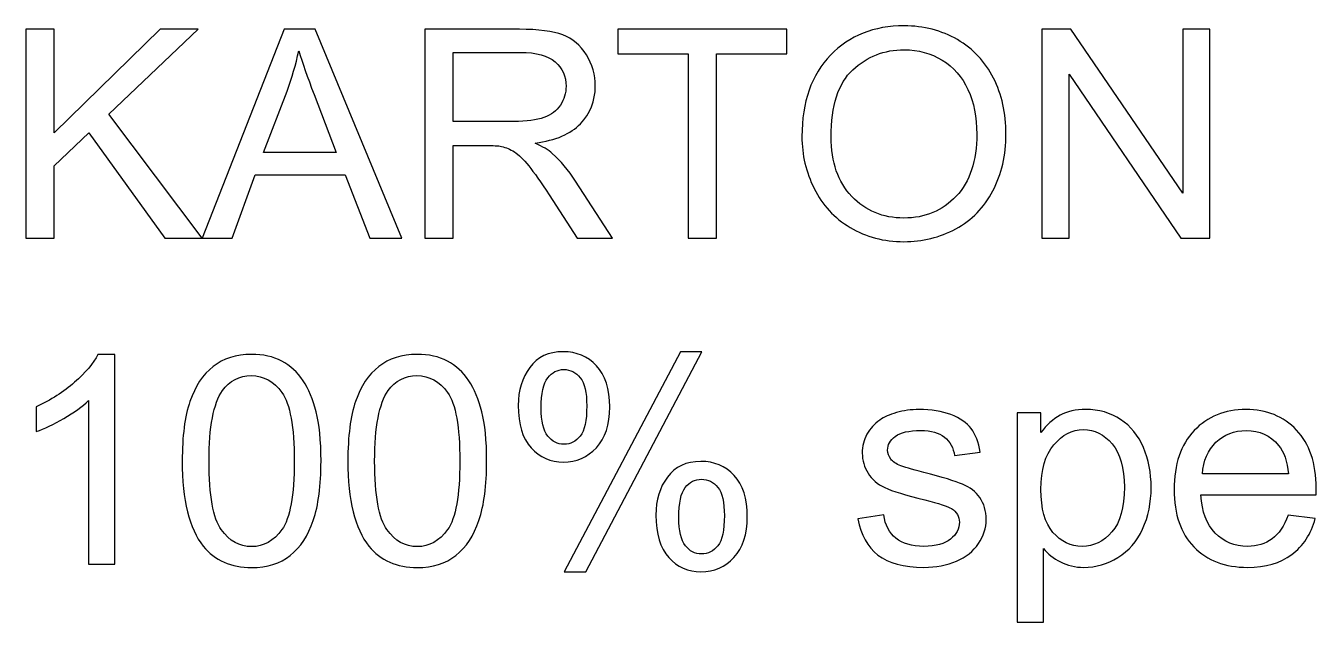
# Model space of a CAD drawing. Header units: millimetres. Extents: x -719 to 505, y -1021 to 376.
# Drawn here: x -643.1 to -530.8, y 324.4 to 376.3 of the extents above; entities that cross this region are included whole.
import ezdxf

# ---------------------------------------------------------------- set-up
doc = ezdxf.new("R2010")
doc.units = ezdxf.units.MM
doc.header["$MEASUREMENT"] = 0
doc.layers.add('OUTLINE', color=7, linetype='Continuous')

msp = doc.modelspace()

# ---------------------------------------------------------------- linework, layer by layer
at = {"layer": 'OUTLINE', "color": 250}
for points, knots in [([(-575.5371, 366.664), (-575.5371, 369.6781), (-574.7075, 372.0403), (-573.0526, 373.7464), (-573.0526, 373.7464), (-571.3978, 375.4524), (-569.2633, 376.3033), (-566.6449, 376.3033), (-566.6449, 376.3033), (-564.9295, 376.3033), (-563.387, 375.9011), (-562.0086, 375.101), (-562.0086, 375.101), (-560.6346, 374.3009), (-559.5846, 373.1833), (-558.8631, 371.7482), (-558.8631, 371.7482), (-558.1415, 370.3174), (-557.7786, 368.6918), (-557.7786, 366.8757), (-557.7786, 366.8757), (-557.7786, 365.0342), (-558.1587, 363.3832), (-558.9192, 361.9311), (-558.9192, 361.9311), (-559.6797, 360.4749), (-560.7556, 359.3742), (-562.1469, 358.6291), (-562.1469, 358.6291), (-563.5426, 357.8798), (-565.0462, 357.5073), (-566.6578, 357.5073), (-566.6578, 357.5073), (-568.4078, 357.5073), (-569.9676, 357.9222), (-571.346, 358.7477), (-571.346, 358.7477), (-572.72, 359.5732), (-573.7656, 360.6992), (-574.4742, 362.1301), (-574.4742, 362.1301), (-575.1828, 363.5567), (-575.5371, 365.068), (-575.5371, 366.664)], [0, 0, 0, 0, 0.08333333, 0.08333333, 0.08333333, 0.08333333, 0.16666667, 0.16666667, 0.16666667, 0.16666667, 0.25, 0.25, 0.25, 0.25, 0.33333333, 0.33333333, 0.33333333, 0.33333333, 0.41666667, 0.41666667, 0.41666667, 0.41666667, 0.5, 0.5, 0.5, 0.5, 0.58333333, 0.58333333, 0.58333333, 0.58333333, 0.66666667, 0.66666667, 0.66666667, 0.66666667, 0.75, 0.75, 0.75, 0.75, 0.83333333, 0.83333333, 0.83333333, 0.83333333, 1, 1, 1, 1]), ([(-643.0975, 357.8121), (-643.0975, 357.8121), (-643.0975, 375.9985), (-643.0975, 375.9985), (-643.0975, 375.9985), (-643.0975, 375.9985), (-640.6346, 375.9985), (-640.6346, 375.9985), (-640.6346, 375.9985), (-640.6346, 375.9985), (-640.6346, 366.9815), (-640.6346, 366.9815), (-640.6346, 366.9815), (-640.6346, 366.9815), (-631.414, 375.9985), (-631.414, 375.9985), (-631.414, 375.9985), (-631.414, 375.9985), (-628.087, 375.9985), (-628.087, 375.9985), (-628.087, 375.9985), (-628.087, 375.9985), (-635.8731, 368.624), (-635.8731, 368.624), (-635.8731, 368.624), (-635.8731, 368.624), (-627.7499, 357.8121), (-627.7499, 357.8121), (-627.7499, 357.8121), (-627.7499, 357.8121), (-630.9906, 357.8121), (-630.9906, 357.8121), (-630.9906, 357.8121), (-630.9906, 357.8121), (-637.5971, 366.99), (-637.5971, 366.99), (-637.5971, 366.99), (-637.5971, 366.99), (-640.6346, 364.1113), (-640.6346, 364.1113), (-640.6346, 364.1113), (-640.6346, 364.1113), (-640.6346, 357.8121), (-640.6346, 357.8121), (-640.6346, 357.8121), (-640.6346, 357.8121), (-643.0975, 357.8121), (-643.0975, 357.8121)], [0, 0, 0, 0, 0.07692308, 0.07692308, 0.07692308, 0.07692308, 0.15384615, 0.15384615, 0.15384615, 0.15384615, 0.23076923, 0.23076923, 0.23076923, 0.23076923, 0.30769231, 0.30769231, 0.30769231, 0.30769231, 0.38461538, 0.38461538, 0.38461538, 0.38461538, 0.46153846, 0.46153846, 0.46153846, 0.46153846, 0.53846154, 0.53846154, 0.53846154, 0.53846154, 0.61538462, 0.61538462, 0.61538462, 0.61538462, 0.69230769, 0.69230769, 0.69230769, 0.69230769, 0.76923077, 0.76923077, 0.76923077, 0.76923077, 0.84615385, 0.84615385, 0.84615385, 0.84615385, 1, 1, 1, 1]), ([(-627.737, 357.8121), (-627.737, 357.8121), (-620.6163, 375.9985), (-620.6163, 375.9985), (-620.6163, 375.9985), (-620.6163, 375.9985), (-617.9157, 375.9985), (-617.9157, 375.9985), (-617.9157, 375.9985), (-617.9157, 375.9985), (-610.3586, 357.8121), (-610.3586, 357.8121), (-610.3586, 357.8121), (-610.3586, 357.8121), (-613.1542, 357.8121), (-613.1542, 357.8121), (-613.1542, 357.8121), (-613.1542, 357.8121), (-615.3017, 363.3239), (-615.3017, 363.3239), (-615.3017, 363.3239), (-615.3017, 363.3239), (-623.1181, 363.3239), (-623.1181, 363.3239), (-623.1181, 363.3239), (-623.1181, 363.3239), (-625.1316, 357.8121), (-625.1316, 357.8121), (-625.1316, 357.8121), (-625.1316, 357.8121), (-627.737, 357.8121), (-627.737, 357.8121)], [0, 0, 0, 0, 0.11111111, 0.11111111, 0.11111111, 0.11111111, 0.22222222, 0.22222222, 0.22222222, 0.22222222, 0.33333333, 0.33333333, 0.33333333, 0.33333333, 0.44444444, 0.44444444, 0.44444444, 0.44444444, 0.55555556, 0.55555556, 0.55555556, 0.55555556, 0.66666667, 0.66666667, 0.66666667, 0.66666667, 0.77777778, 0.77777778, 0.77777778, 0.77777778, 1, 1, 1, 1]), ([(-608.3582, 357.8121), (-608.3582, 357.8121), (-608.3582, 375.9985), (-608.3582, 375.9985), (-608.3582, 375.9985), (-608.3582, 375.9985), (-600.1313, 375.9985), (-600.1313, 375.9985), (-600.1313, 375.9985), (-598.4765, 375.9985), (-597.2191, 375.8334), (-596.3592, 375.5074), (-596.3592, 375.5074), (-595.4994, 375.1815), (-594.8124, 374.6057), (-594.2982, 373.7802), (-594.2982, 373.7802), (-593.7841, 372.9547), (-593.5291, 372.0403), (-593.5291, 371.0413), (-593.5291, 371.0413), (-593.5291, 369.7501), (-593.9569, 368.6621), (-594.8081, 367.7774), (-594.8081, 367.7774), (-595.6592, 366.8926), (-596.9728, 366.3338), (-598.753, 366.0925), (-598.753, 366.0925), (-598.1006, 365.7877), (-597.608, 365.4829), (-597.271, 365.1866), (-597.271, 365.1866), (-596.5536, 364.5431), (-595.8753, 363.7345), (-595.2401, 362.7651), (-595.2401, 362.7651), (-595.2401, 362.7651), (-592.0297, 357.8121), (-592.0297, 357.8121), (-592.0297, 357.8121), (-592.0297, 357.8121), (-595.0976, 357.8121), (-595.0976, 357.8121), (-595.0976, 357.8121), (-595.0976, 357.8121), (-597.5517, 361.5967), (-597.5517, 361.5967), (-597.5517, 361.5967), (-598.2647, 362.6931), (-598.8567, 363.5271), (-599.319, 364.1071), (-599.319, 364.1071), (-599.7857, 364.687), (-600.2005, 365.0892), (-600.5677, 365.322), (-600.5677, 365.322), (-600.9307, 365.5506), (-601.3066, 365.7115), (-601.6868, 365.8046), (-601.6868, 365.8046), (-601.9634, 365.8597), (-602.4171, 365.8893), (-603.0522, 365.8893), (-603.0522, 365.8893), (-603.0522, 365.8893), (-605.8953, 365.8893), (-605.8953, 365.8893), (-605.8953, 365.8893), (-605.8953, 365.8893), (-605.8953, 357.8121), (-605.8953, 357.8121), (-605.8953, 357.8121), (-605.8953, 357.8121), (-608.3582, 357.8121), (-608.3582, 357.8121)], [0, 0, 0, 0, 0.05, 0.05, 0.05, 0.05, 0.1, 0.1, 0.1, 0.1, 0.15, 0.15, 0.15, 0.15, 0.2, 0.2, 0.2, 0.2, 0.25, 0.25, 0.25, 0.25, 0.3, 0.3, 0.3, 0.3, 0.35, 0.35, 0.35, 0.35, 0.4, 0.4, 0.4, 0.4, 0.45, 0.45, 0.45, 0.45, 0.5, 0.5, 0.5, 0.5, 0.55, 0.55, 0.55, 0.55, 0.6, 0.6, 0.6, 0.6, 0.65, 0.65, 0.65, 0.65, 0.7, 0.7, 0.7, 0.7, 0.75, 0.75, 0.75, 0.75, 0.8, 0.8, 0.8, 0.8, 0.85, 0.85, 0.85, 0.85, 0.9, 0.9, 0.9, 0.9, 1, 1, 1, 1]), ([(-585.4362, 357.8121), (-585.4362, 357.8121), (-585.4362, 373.8649), (-585.4362, 373.8649), (-585.4362, 373.8649), (-585.4362, 373.8649), (-591.5544, 373.8649), (-591.5544, 373.8649), (-591.5544, 373.8649), (-591.5544, 373.8649), (-591.5544, 375.9985), (-591.5544, 375.9985), (-591.5544, 375.9985), (-591.5544, 375.9985), (-576.855, 375.9985), (-576.855, 375.9985), (-576.855, 375.9985), (-576.855, 375.9985), (-576.855, 373.8649), (-576.855, 373.8649), (-576.855, 373.8649), (-576.855, 373.8649), (-582.9733, 373.8649), (-582.9733, 373.8649), (-582.9733, 373.8649), (-582.9733, 373.8649), (-582.9733, 357.8121), (-582.9733, 357.8121), (-582.9733, 357.8121), (-582.9733, 357.8121), (-585.4362, 357.8121), (-585.4362, 357.8121)], [0, 0, 0, 0, 0.11111111, 0.11111111, 0.11111111, 0.11111111, 0.22222222, 0.22222222, 0.22222222, 0.22222222, 0.33333333, 0.33333333, 0.33333333, 0.33333333, 0.44444444, 0.44444444, 0.44444444, 0.44444444, 0.55555556, 0.55555556, 0.55555556, 0.55555556, 0.66666667, 0.66666667, 0.66666667, 0.66666667, 0.77777778, 0.77777778, 0.77777778, 0.77777778, 1, 1, 1, 1]), ([(-554.6459, 357.8121), (-554.6459, 357.8121), (-554.6459, 375.9985), (-554.6459, 375.9985), (-554.6459, 375.9985), (-554.6459, 375.9985), (-552.1225, 375.9985), (-552.1225, 375.9985), (-552.1225, 375.9985), (-552.1225, 375.9985), (-542.3834, 361.7237), (-542.3834, 361.7237), (-542.3834, 361.7237), (-542.3834, 361.7237), (-542.3834, 375.9985), (-542.3834, 375.9985), (-542.3834, 375.9985), (-542.3834, 375.9985), (-540.0243, 375.9985), (-540.0243, 375.9985), (-540.0243, 375.9985), (-540.0243, 375.9985), (-540.0243, 357.8121), (-540.0243, 357.8121), (-540.0243, 357.8121), (-540.0243, 357.8121), (-542.5477, 357.8121), (-542.5477, 357.8121), (-542.5477, 357.8121), (-542.5477, 357.8121), (-552.2868, 372.0869), (-552.2868, 372.0869), (-552.2868, 372.0869), (-552.2868, 372.0869), (-552.2868, 357.8121), (-552.2868, 357.8121), (-552.2868, 357.8121), (-552.2868, 357.8121), (-554.6459, 357.8121), (-554.6459, 357.8121)], [0, 0, 0, 0, 0.09090909, 0.09090909, 0.09090909, 0.09090909, 0.18181818, 0.18181818, 0.18181818, 0.18181818, 0.27272727, 0.27272727, 0.27272727, 0.27272727, 0.36363636, 0.36363636, 0.36363636, 0.36363636, 0.45454545, 0.45454545, 0.45454545, 0.45454545, 0.54545455, 0.54545455, 0.54545455, 0.54545455, 0.63636364, 0.63636364, 0.63636364, 0.63636364, 0.72727273, 0.72727273, 0.72727273, 0.72727273, 0.81818182, 0.81818182, 0.81818182, 0.81818182, 1, 1, 1, 1]), ([(-622.3965, 365.2797), (-622.3965, 365.2797), (-616.0708, 365.2797), (-616.0708, 365.2797), (-616.0708, 365.2797), (-616.0708, 365.2797), (-618.0065, 370.3216), (-618.0065, 370.3216), (-618.0065, 370.3216), (-618.5898, 371.8541), (-619.0305, 373.1198), (-619.3373, 374.1189), (-619.3373, 374.1189), (-619.5923, 372.9336), (-619.9336, 371.7694), (-620.3614, 370.6179), (-620.3614, 370.6179), (-620.3614, 370.6179), (-622.3965, 365.2797), (-622.3965, 365.2797)], [0, 0, 0, 0, 0.16666667, 0.16666667, 0.16666667, 0.16666667, 0.33333333, 0.33333333, 0.33333333, 0.33333333, 0.5, 0.5, 0.5, 0.5, 0.66666667, 0.66666667, 0.66666667, 0.66666667, 1, 1, 1, 1]), ([(-572.9965, 366.6217), (-572.9965, 364.433), (-572.3959, 362.7101), (-571.1947, 361.4528), (-571.1947, 361.4528), (-569.9935, 360.1955), (-568.4855, 359.5647), (-566.6708, 359.5647), (-566.6708, 359.5647), (-564.8215, 359.5647), (-563.3048, 360.1997), (-562.108, 361.4697), (-562.108, 361.4697), (-560.9155, 362.7397), (-560.3192, 364.5431), (-560.3192, 366.8799), (-560.3192, 366.8799), (-560.3192, 368.3573), (-560.5742, 369.6485), (-561.084, 370.7492), (-561.084, 370.7492), (-561.5938, 371.8498), (-562.3413, 372.705), (-563.3222, 373.3103), (-563.3222, 373.3103), (-564.3073, 373.9157), (-565.4092, 374.2205), (-566.6319, 374.2205), (-566.6319, 374.2205), (-568.3689, 374.2205), (-569.8639, 373.6363), (-571.1169, 372.4679), (-571.1169, 372.4679), (-572.37, 371.2995), (-572.9965, 369.3522), (-572.9965, 366.6217)], [0, 0, 0, 0, 0.1, 0.1, 0.1, 0.1, 0.2, 0.2, 0.2, 0.2, 0.3, 0.3, 0.3, 0.3, 0.4, 0.4, 0.4, 0.4, 0.5, 0.5, 0.5, 0.5, 0.6, 0.6, 0.6, 0.6, 0.7, 0.7, 0.7, 0.7, 0.8, 0.8, 0.8, 0.8, 1, 1, 1, 1]), ([(-605.8953, 367.9721), (-605.8953, 367.9721), (-600.6238, 367.9721), (-600.6238, 367.9721), (-600.6238, 367.9721), (-599.5005, 367.9721), (-598.6276, 368.0864), (-597.9969, 368.315), (-597.9969, 368.315), (-597.366, 368.5394), (-596.8864, 368.9034), (-596.5623, 369.4072), (-596.5623, 369.4072), (-596.234, 369.9067), (-596.0697, 370.4486), (-596.0697, 371.037), (-596.0697, 371.037), (-596.0697, 371.8964), (-596.3851, 372.6076), (-597.0203, 373.1622), (-597.0203, 373.1622), (-597.6554, 373.7167), (-598.6579, 373.9919), (-600.0276, 373.9919), (-600.0276, 373.9919), (-600.0276, 373.9919), (-605.8953, 373.9919), (-605.8953, 373.9919), (-605.8953, 373.9919), (-605.8953, 373.9919), (-605.8953, 367.9721), (-605.8953, 367.9721)], [0, 0, 0, 0, 0.11111111, 0.11111111, 0.11111111, 0.11111111, 0.22222222, 0.22222222, 0.22222222, 0.22222222, 0.33333333, 0.33333333, 0.33333333, 0.33333333, 0.44444444, 0.44444444, 0.44444444, 0.44444444, 0.55555556, 0.55555556, 0.55555556, 0.55555556, 0.66666667, 0.66666667, 0.66666667, 0.66666667, 0.77777778, 0.77777778, 0.77777778, 0.77777778, 1, 1, 1, 1]), ([(-635.3459, 329.436), (-635.3459, 329.436), (-637.6273, 329.436), (-637.6273, 329.436), (-637.6273, 329.436), (-637.6273, 329.436), (-637.6273, 343.6685), (-637.6273, 343.6685), (-637.6273, 343.6685), (-638.1761, 343.152), (-638.8977, 342.6398), (-639.7878, 342.1275), (-639.7878, 342.1275), (-640.6778, 341.6153), (-641.4815, 341.2301), (-642.1901, 340.9761), (-642.1901, 340.9761), (-642.1901, 340.9761), (-642.1901, 343.1351), (-642.1901, 343.1351), (-642.1901, 343.1351), (-640.9155, 343.7193), (-639.8007, 344.4305), (-638.8458, 345.2687), (-638.8458, 345.2687), (-637.8909, 346.1026), (-637.2125, 346.9112), (-636.815, 347.6986), (-636.815, 347.6986), (-636.815, 347.6986), (-635.3459, 347.6986), (-635.3459, 347.6986), (-635.3459, 347.6986), (-635.3459, 347.6986), (-635.3459, 329.436), (-635.3459, 329.436)], [0, 0, 0, 0, 0.1, 0.1, 0.1, 0.1, 0.2, 0.2, 0.2, 0.2, 0.3, 0.3, 0.3, 0.3, 0.4, 0.4, 0.4, 0.4, 0.5, 0.5, 0.5, 0.5, 0.6, 0.6, 0.6, 0.6, 0.7, 0.7, 0.7, 0.7, 0.8, 0.8, 0.8, 0.8, 1, 1, 1, 1]), ([(-629.4827, 338.4107), (-629.4827, 340.557), (-629.258, 342.2926), (-628.8086, 343.605), (-628.8086, 343.605), (-628.3549, 344.9215), (-627.6852, 345.9333), (-626.7952, 346.6403), (-626.7952, 346.6403), (-625.9093, 347.3472), (-624.7903, 347.6986), (-623.4422, 347.6986), (-623.4422, 347.6986), (-622.4483, 347.6986), (-621.5756, 347.5039), (-620.8195, 347.1102), (-620.8195, 347.1102), (-620.0676, 346.7165), (-619.4454, 346.1492), (-618.9614, 345.4084), (-618.9614, 345.4084), (-618.4775, 344.6718), (-618.0973, 343.7701), (-617.8207, 342.7075), (-617.8207, 342.7075), (-617.54, 341.6449), (-617.4017, 340.2098), (-617.4017, 338.4107), (-617.4017, 338.4107), (-617.4017, 336.2771), (-617.6263, 334.5499), (-618.0714, 333.2375), (-618.0714, 333.2375), (-618.5164, 331.921), (-619.1862, 330.9092), (-620.0762, 330.198), (-620.0762, 330.198), (-620.962, 329.4868), (-622.0854, 329.1312), (-623.4422, 329.1312), (-623.4422, 329.1312), (-625.2267, 329.1312), (-626.6309, 329.7535), (-627.6507, 331.0023), (-627.6507, 331.0023), (-628.8734, 332.5263), (-629.4827, 334.9944), (-629.4827, 338.4107)], [0, 0, 0, 0, 0.07692308, 0.07692308, 0.07692308, 0.07692308, 0.15384615, 0.15384615, 0.15384615, 0.15384615, 0.23076923, 0.23076923, 0.23076923, 0.23076923, 0.30769231, 0.30769231, 0.30769231, 0.30769231, 0.38461538, 0.38461538, 0.38461538, 0.38461538, 0.46153846, 0.46153846, 0.46153846, 0.46153846, 0.53846154, 0.53846154, 0.53846154, 0.53846154, 0.61538462, 0.61538462, 0.61538462, 0.61538462, 0.69230769, 0.69230769, 0.69230769, 0.69230769, 0.76923077, 0.76923077, 0.76923077, 0.76923077, 0.84615385, 0.84615385, 0.84615385, 0.84615385, 1, 1, 1, 1]), ([(-615.0641, 338.4107), (-615.0641, 340.557), (-614.8394, 342.2926), (-614.39, 343.605), (-614.39, 343.605), (-613.9363, 344.9215), (-613.2666, 345.9333), (-612.3766, 346.6403), (-612.3766, 346.6403), (-611.4907, 347.3472), (-610.3717, 347.6986), (-609.0236, 347.6986), (-609.0236, 347.6986), (-608.0297, 347.6986), (-607.157, 347.5039), (-606.4009, 347.1102), (-606.4009, 347.1102), (-605.649, 346.7165), (-605.0268, 346.1492), (-604.5428, 345.4084), (-604.5428, 345.4084), (-604.0589, 344.6718), (-603.6787, 343.7701), (-603.4021, 342.7075), (-603.4021, 342.7075), (-603.1214, 341.6449), (-602.9831, 340.2098), (-602.9831, 338.4107), (-602.9831, 338.4107), (-602.9831, 336.2771), (-603.2077, 334.5499), (-603.6528, 333.2375), (-603.6528, 333.2375), (-604.0978, 331.921), (-604.7676, 330.9092), (-605.6576, 330.198), (-605.6576, 330.198), (-606.5434, 329.4868), (-607.6668, 329.1312), (-609.0236, 329.1312), (-609.0236, 329.1312), (-610.8081, 329.1312), (-612.2123, 329.7535), (-613.2321, 331.0023), (-613.2321, 331.0023), (-614.4548, 332.5263), (-615.0641, 334.9944), (-615.0641, 338.4107)], [0, 0, 0, 0, 0.07692308, 0.07692308, 0.07692308, 0.07692308, 0.15384615, 0.15384615, 0.15384615, 0.15384615, 0.23076923, 0.23076923, 0.23076923, 0.23076923, 0.30769231, 0.30769231, 0.30769231, 0.30769231, 0.38461538, 0.38461538, 0.38461538, 0.38461538, 0.46153846, 0.46153846, 0.46153846, 0.46153846, 0.53846154, 0.53846154, 0.53846154, 0.53846154, 0.61538462, 0.61538462, 0.61538462, 0.61538462, 0.69230769, 0.69230769, 0.69230769, 0.69230769, 0.76923077, 0.76923077, 0.76923077, 0.76923077, 0.84615385, 0.84615385, 0.84615385, 0.84615385, 1, 1, 1, 1]), ([(-600.2308, 343.2578), (-600.2308, 344.5532), (-599.898, 345.6581), (-599.2284, 346.5641), (-599.2284, 346.5641), (-598.5586, 347.4742), (-597.5907, 347.9272), (-596.3204, 347.9272), (-596.3204, 347.9272), (-595.1538, 347.9272), (-594.186, 347.5208), (-593.4212, 346.708), (-593.4212, 346.708), (-592.6564, 345.8952), (-592.2718, 344.6972), (-592.2718, 343.1224), (-592.2718, 343.1224), (-592.2718, 341.5857), (-592.6607, 340.4003), (-593.4342, 339.5706), (-593.4342, 339.5706), (-594.2075, 338.7409), (-595.1625, 338.326), (-596.2945, 338.326), (-596.2945, 338.326), (-597.4222, 338.326), (-598.3599, 338.7366), (-599.1073, 339.5537), (-599.1073, 339.5537), (-599.8549, 340.3707), (-600.2308, 341.6068), (-600.2308, 343.2578)], [0, 0, 0, 0, 0.11111111, 0.11111111, 0.11111111, 0.11111111, 0.22222222, 0.22222222, 0.22222222, 0.22222222, 0.33333333, 0.33333333, 0.33333333, 0.33333333, 0.44444444, 0.44444444, 0.44444444, 0.44444444, 0.55555556, 0.55555556, 0.55555556, 0.55555556, 0.66666667, 0.66666667, 0.66666667, 0.66666667, 0.77777778, 0.77777778, 0.77777778, 0.77777778, 1, 1, 1, 1]), ([(-596.2426, 328.7756), (-596.2426, 328.7756), (-586.1189, 347.9272), (-586.1189, 347.9272), (-586.1189, 347.9272), (-586.1189, 347.9272), (-584.261, 347.9272), (-584.261, 347.9272), (-584.261, 347.9272), (-584.261, 347.9272), (-594.3588, 328.7756), (-594.3588, 328.7756), (-594.3588, 328.7756), (-594.3588, 328.7756), (-596.2426, 328.7756), (-596.2426, 328.7756)], [0, 0, 0, 0, 0.2, 0.2, 0.2, 0.2, 0.4, 0.4, 0.4, 0.4, 0.6, 0.6, 0.6, 0.6, 1, 1, 1, 1]), ([(-596.2556, 346.3778), (-596.8216, 346.3778), (-597.2926, 346.1407), (-597.6685, 345.6624), (-597.6685, 345.6624), (-598.0444, 345.184), (-598.2346, 344.3077), (-598.2346, 343.0335), (-598.2346, 343.0335), (-598.2346, 341.8735), (-598.0444, 341.0565), (-597.6642, 340.5866), (-597.6642, 340.5866), (-597.284, 340.1125), (-596.813, 339.8754), (-596.2556, 339.8754), (-596.2556, 339.8754), (-595.6809, 339.8754), (-595.2056, 340.1125), (-594.8297, 340.5908), (-594.8297, 340.5908), (-594.4538, 341.0692), (-594.268, 341.9413), (-594.268, 343.207), (-594.268, 343.207), (-594.268, 344.3754), (-594.4582, 345.1967), (-594.8384, 345.6666), (-594.8384, 345.6666), (-595.2186, 346.1407), (-595.6896, 346.3778), (-596.2556, 346.3778)], [0, 0, 0, 0, 0.11111111, 0.11111111, 0.11111111, 0.11111111, 0.22222222, 0.22222222, 0.22222222, 0.22222222, 0.33333333, 0.33333333, 0.33333333, 0.33333333, 0.44444444, 0.44444444, 0.44444444, 0.44444444, 0.55555556, 0.55555556, 0.55555556, 0.55555556, 0.66666667, 0.66666667, 0.66666667, 0.66666667, 0.77777778, 0.77777778, 0.77777778, 0.77777778, 1, 1, 1, 1]), ([(-627.1494, 338.4022), (-627.1494, 335.4092), (-626.7952, 333.4196), (-626.0822, 332.4374), (-626.0822, 332.4374), (-625.3693, 331.4511), (-624.4878, 330.96), (-623.4422, 330.96), (-623.4422, 330.96), (-622.3965, 330.96), (-621.515, 331.4553), (-620.8021, 332.4417), (-620.8021, 332.4417), (-620.0892, 333.4323), (-619.7349, 335.4177), (-619.7349, 338.4022), (-619.7349, 338.4022), (-619.7349, 341.3952), (-620.0892, 343.3848), (-620.8021, 344.367), (-620.8021, 344.367), (-621.5108, 345.3533), (-622.4009, 345.8444), (-623.4681, 345.8444), (-623.4681, 345.8444), (-624.5138, 345.8444), (-625.3519, 345.4084), (-625.9785, 344.5405), (-625.9785, 344.5405), (-626.7606, 343.4356), (-627.1494, 341.3867), (-627.1494, 338.4022)], [0, 0, 0, 0, 0.11111111, 0.11111111, 0.11111111, 0.11111111, 0.22222222, 0.22222222, 0.22222222, 0.22222222, 0.33333333, 0.33333333, 0.33333333, 0.33333333, 0.44444444, 0.44444444, 0.44444444, 0.44444444, 0.55555556, 0.55555556, 0.55555556, 0.55555556, 0.66666667, 0.66666667, 0.66666667, 0.66666667, 0.77777778, 0.77777778, 0.77777778, 0.77777778, 1, 1, 1, 1]), ([(-612.7308, 338.4022), (-612.7308, 335.4092), (-612.3766, 333.4196), (-611.6636, 332.4374), (-611.6636, 332.4374), (-610.9507, 331.4511), (-610.0692, 330.96), (-609.0236, 330.96), (-609.0236, 330.96), (-607.9779, 330.96), (-607.0964, 331.4553), (-606.3835, 332.4417), (-606.3835, 332.4417), (-605.6706, 333.4323), (-605.3163, 335.4177), (-605.3163, 338.4022), (-605.3163, 338.4022), (-605.3163, 341.3952), (-605.6706, 343.3848), (-606.3835, 344.367), (-606.3835, 344.367), (-607.0922, 345.3533), (-607.9823, 345.8444), (-609.0495, 345.8444), (-609.0495, 345.8444), (-610.0952, 345.8444), (-610.9333, 345.4084), (-611.5599, 344.5405), (-611.5599, 344.5405), (-612.342, 343.4356), (-612.7308, 341.3867), (-612.7308, 338.4022)], [0, 0, 0, 0, 0.11111111, 0.11111111, 0.11111111, 0.11111111, 0.22222222, 0.22222222, 0.22222222, 0.22222222, 0.33333333, 0.33333333, 0.33333333, 0.33333333, 0.44444444, 0.44444444, 0.44444444, 0.44444444, 0.55555556, 0.55555556, 0.55555556, 0.55555556, 0.66666667, 0.66666667, 0.66666667, 0.66666667, 0.77777778, 0.77777778, 0.77777778, 0.77777778, 1, 1, 1, 1]), ([(-570.6763, 333.373), (-570.6763, 333.373), (-568.4209, 333.7286), (-568.4209, 333.7286), (-568.4209, 333.7286), (-568.2955, 332.8438), (-567.9413, 332.1665), (-567.3622, 331.6924), (-567.3622, 331.6924), (-566.7833, 331.2225), (-565.971, 330.9854), (-564.934, 330.9854), (-564.934, 330.9854), (-563.884, 330.9854), (-563.1063, 331.1928), (-562.5964, 331.6119), (-562.5964, 331.6119), (-562.0909, 332.0268), (-561.8359, 332.5179), (-561.8359, 333.0809), (-561.8359, 333.0809), (-561.8359, 333.5847), (-562.065, 333.9826), (-562.5187, 334.2705), (-562.5187, 334.2705), (-562.8383, 334.4694), (-563.6161, 334.7192), (-564.8519, 335.0282), (-564.8519, 335.0282), (-566.5197, 335.4389), (-567.6733, 335.7945), (-568.3215, 336.095), (-568.3215, 336.095), (-568.9653, 336.3998), (-569.4536, 336.8147), (-569.7862, 337.3481), (-569.7862, 337.3481), (-570.119, 337.8773), (-570.2875, 338.4657), (-570.2875, 339.1092), (-570.2875, 339.1092), (-570.2875, 339.6976), (-570.1492, 340.2395), (-569.877, 340.739), (-569.877, 340.739), (-569.6005, 341.2385), (-569.2288, 341.6534), (-568.7579, 341.9836), (-568.7579, 341.9836), (-568.4036, 342.2376), (-567.9196, 342.4535), (-567.3104, 342.6313), (-567.3104, 342.6313), (-566.6969, 342.8091), (-566.0445, 342.898), (-565.3445, 342.898), (-565.3445, 342.898), (-564.2901, 342.898), (-563.3655, 342.7498), (-562.5705, 342.4493), (-562.5705, 342.4493), (-561.7711, 342.1529), (-561.1835, 341.7465), (-560.8032, 341.2385), (-560.8032, 341.2385), (-560.4273, 340.7263), (-560.1638, 340.0447), (-560.0212, 339.1896), (-560.0212, 339.1896), (-560.0212, 339.1896), (-562.2507, 338.8848), (-562.2507, 338.8848), (-562.2507, 338.8848), (-562.3502, 339.5706), (-562.6439, 340.1082), (-563.1279, 340.4935), (-563.1279, 340.4935), (-563.6118, 340.8787), (-564.2945, 341.0692), (-565.1803, 341.0692), (-565.1803, 341.0692), (-566.2215, 341.0692), (-566.9691, 340.8999), (-567.4141, 340.5612), (-567.4141, 340.5612), (-567.8592, 340.2225), (-568.0839, 339.8246), (-568.0839, 339.3716), (-568.0839, 339.3716), (-568.0839, 339.0838), (-567.9931, 338.8213), (-567.8074, 338.5885), (-567.8074, 338.5885), (-567.6215, 338.3514), (-567.332, 338.1524), (-566.9345, 337.9958), (-566.9345, 337.9958), (-566.7055, 337.9111), (-566.0401, 337.7206), (-564.9253, 337.4243), (-564.9253, 337.4243), (-563.318, 337.0052), (-562.1946, 336.6581), (-561.5551, 336.3914), (-561.5551, 336.3914), (-560.9156, 336.1247), (-560.4144, 335.731), (-560.0514, 335.223), (-560.0514, 335.223), (-559.6842, 334.7107), (-559.5027, 334.0757), (-559.5027, 333.3137), (-559.5027, 333.3137), (-559.5027, 332.5729), (-559.7231, 331.8744), (-560.1681, 331.2182), (-560.1681, 331.2182), (-560.6132, 330.5621), (-561.2526, 330.0541), (-562.0865, 329.6942), (-562.0865, 329.6942), (-562.9248, 329.3344), (-563.8711, 329.1566), (-564.9253, 329.1566), (-564.9253, 329.1566), (-566.6709, 329.1566), (-568.0061, 329.5122), (-568.9221, 330.2192), (-568.9221, 330.2192), (-569.8381, 330.9304), (-570.4214, 331.9802), (-570.6763, 333.373)], [0, 0, 0, 0, 0.02941176, 0.02941176, 0.02941176, 0.02941176, 0.05882353, 0.05882353, 0.05882353, 0.05882353, 0.08823529, 0.08823529, 0.08823529, 0.08823529, 0.11764706, 0.11764706, 0.11764706, 0.11764706, 0.14705882, 0.14705882, 0.14705882, 0.14705882, 0.17647059, 0.17647059, 0.17647059, 0.17647059, 0.20588235, 0.20588235, 0.20588235, 0.20588235, 0.23529412, 0.23529412, 0.23529412, 0.23529412, 0.26470588, 0.26470588, 0.26470588, 0.26470588, 0.29411765, 0.29411765, 0.29411765, 0.29411765, 0.32352941, 0.32352941, 0.32352941, 0.32352941, 0.35294118, 0.35294118, 0.35294118, 0.35294118, 0.38235294, 0.38235294, 0.38235294, 0.38235294, 0.41176471, 0.41176471, 0.41176471, 0.41176471, 0.44117647, 0.44117647, 0.44117647, 0.44117647, 0.47058824, 0.47058824, 0.47058824, 0.47058824, 0.5, 0.5, 0.5, 0.5, 0.52941176, 0.52941176, 0.52941176, 0.52941176, 0.55882353, 0.55882353, 0.55882353, 0.55882353, 0.58823529, 0.58823529, 0.58823529, 0.58823529, 0.61764706, 0.61764706, 0.61764706, 0.61764706, 0.64705882, 0.64705882, 0.64705882, 0.64705882, 0.67647059, 0.67647059, 0.67647059, 0.67647059, 0.70588235, 0.70588235, 0.70588235, 0.70588235, 0.73529412, 0.73529412, 0.73529412, 0.73529412, 0.76470588, 0.76470588, 0.76470588, 0.76470588, 0.79411765, 0.79411765, 0.79411765, 0.79411765, 0.82352941, 0.82352941, 0.82352941, 0.82352941, 0.85294118, 0.85294118, 0.85294118, 0.85294118, 0.88235294, 0.88235294, 0.88235294, 0.88235294, 0.91176471, 0.91176471, 0.91176471, 0.91176471, 0.94117647, 0.94117647, 0.94117647, 0.94117647, 1, 1, 1, 1]), ([(-556.8065, 324.3814), (-556.8065, 324.3814), (-556.8065, 342.6186), (-556.8065, 342.6186), (-556.8065, 342.6186), (-556.8065, 342.6186), (-554.7325, 342.6186), (-554.7325, 342.6186), (-554.7325, 342.6186), (-554.7325, 342.6186), (-554.7325, 340.8872), (-554.7325, 340.8872), (-554.7325, 340.8872), (-554.2442, 341.556), (-553.6912, 342.0598), (-553.0733, 342.3942), (-553.0733, 342.3942), (-552.4598, 342.7287), (-551.7122, 342.898), (-550.8351, 342.898), (-550.8351, 342.898), (-549.6858, 342.898), (-548.6747, 342.6101), (-547.7976, 342.0302), (-547.7976, 342.0302), (-546.9204, 341.4544), (-546.2593, 340.6374), (-545.81, 339.5875), (-545.81, 339.5875), (-545.3649, 338.5334), (-545.1403, 337.382), (-545.1403, 336.1247), (-545.1403, 336.1247), (-545.1403, 334.7827), (-545.3865, 333.572), (-545.8791, 332.4925), (-545.8791, 332.4925), (-546.3717, 331.4172), (-547.0889, 330.5917), (-548.0309, 330.016), (-548.0309, 330.016), (-548.9685, 329.4445), (-549.958, 329.1566), (-550.995, 329.1566), (-550.995, 329.1566), (-551.7554, 329.1566), (-552.4381, 329.3132), (-553.0387, 329.6265), (-553.0387, 329.6265), (-553.6436, 329.9398), (-554.1362, 330.3335), (-554.5251, 330.8118), (-554.5251, 330.8118), (-554.5251, 330.8118), (-554.5251, 324.3814), (-554.5251, 324.3814), (-554.5251, 324.3814), (-554.5251, 324.3814), (-556.8065, 324.3814), (-556.8065, 324.3814)], [0, 0, 0, 0, 0.0625, 0.0625, 0.0625, 0.0625, 0.125, 0.125, 0.125, 0.125, 0.1875, 0.1875, 0.1875, 0.1875, 0.25, 0.25, 0.25, 0.25, 0.3125, 0.3125, 0.3125, 0.3125, 0.375, 0.375, 0.375, 0.375, 0.4375, 0.4375, 0.4375, 0.4375, 0.5, 0.5, 0.5, 0.5, 0.5625, 0.5625, 0.5625, 0.5625, 0.625, 0.625, 0.625, 0.625, 0.6875, 0.6875, 0.6875, 0.6875, 0.75, 0.75, 0.75, 0.75, 0.8125, 0.8125, 0.8125, 0.8125, 0.875, 0.875, 0.875, 0.875, 1, 1, 1, 1]), ([(-533.2106, 333.7032), (-533.2106, 333.7032), (-530.8514, 333.3984), (-530.8514, 333.3984), (-530.8514, 333.3984), (-531.2186, 332.0564), (-531.9056, 331.0108), (-532.9081, 330.27), (-532.9081, 330.27), (-533.9105, 329.5291), (-535.1895, 329.1566), (-536.7493, 329.1566), (-536.7493, 329.1566), (-538.7109, 329.1566), (-540.2664, 329.7493), (-541.4158, 330.9346), (-541.4158, 330.9346), (-542.5652, 332.1157), (-543.1398, 333.7794), (-543.1398, 335.9172), (-543.1398, 335.9172), (-543.1398, 338.127), (-542.5608, 339.8458), (-541.3985, 341.065), (-541.3985, 341.065), (-540.2362, 342.2884), (-538.7283, 342.898), (-536.8746, 342.898), (-536.8746, 342.898), (-535.0814, 342.898), (-533.6167, 342.3011), (-532.4804, 341.1031), (-532.4804, 341.1031), (-531.344, 339.905), (-530.7736, 338.2202), (-530.7736, 336.0485), (-530.7736, 336.0485), (-530.7736, 335.9172), (-530.7779, 335.7183), (-530.7866, 335.4558), (-530.7866, 335.4558), (-530.7866, 335.4558), (-540.8066, 335.4558), (-540.8066, 335.4558), (-540.8066, 335.4558), (-540.7201, 334.0122), (-540.3053, 332.9031), (-539.5535, 332.1369), (-539.5535, 332.1369), (-538.806, 331.3706), (-537.8684, 330.9854), (-536.7493, 330.9854), (-536.7493, 330.9854), (-535.9154, 330.9854), (-535.2025, 331.2013), (-534.6148, 331.6331), (-534.6148, 331.6331), (-534.0229, 332.0649), (-533.5563, 332.7549), (-533.2106, 333.7032)], [0, 0, 0, 0, 0.0625, 0.0625, 0.0625, 0.0625, 0.125, 0.125, 0.125, 0.125, 0.1875, 0.1875, 0.1875, 0.1875, 0.25, 0.25, 0.25, 0.25, 0.3125, 0.3125, 0.3125, 0.3125, 0.375, 0.375, 0.375, 0.375, 0.4375, 0.4375, 0.4375, 0.4375, 0.5, 0.5, 0.5, 0.5, 0.5625, 0.5625, 0.5625, 0.5625, 0.625, 0.625, 0.625, 0.625, 0.6875, 0.6875, 0.6875, 0.6875, 0.75, 0.75, 0.75, 0.75, 0.8125, 0.8125, 0.8125, 0.8125, 0.875, 0.875, 0.875, 0.875, 1, 1, 1, 1]), ([(-554.7325, 335.9469), (-554.7325, 334.2578), (-554.3825, 333.0089), (-553.6868, 332.2004), (-553.6868, 332.2004), (-552.9868, 331.3918), (-552.14, 330.9854), (-551.1462, 330.9854), (-551.1462, 330.9854), (-550.1351, 330.9854), (-549.271, 331.4045), (-548.5537, 332.2427), (-548.5537, 332.2427), (-547.8322, 333.0809), (-547.4735, 334.3763), (-547.4735, 336.1331), (-547.4735, 336.1331), (-547.4735, 337.8095), (-547.8235, 339.0626), (-548.5277, 339.8966), (-548.5277, 339.8966), (-549.2321, 340.7305), (-550.0703, 341.1454), (-551.0469, 341.1454), (-551.0469, 341.1454), (-552.0147, 341.1454), (-552.8702, 340.7009), (-553.6134, 339.8161), (-553.6134, 339.8161), (-554.3609, 338.9271), (-554.7325, 337.6402), (-554.7325, 335.9469)], [0, 0, 0, 0, 0.11111111, 0.11111111, 0.11111111, 0.11111111, 0.22222222, 0.22222222, 0.22222222, 0.22222222, 0.33333333, 0.33333333, 0.33333333, 0.33333333, 0.44444444, 0.44444444, 0.44444444, 0.44444444, 0.55555556, 0.55555556, 0.55555556, 0.55555556, 0.66666667, 0.66666667, 0.66666667, 0.66666667, 0.77777778, 0.77777778, 0.77777778, 0.77777778, 1, 1, 1, 1]), ([(-540.6769, 337.2846), (-540.6769, 337.2846), (-533.1846, 337.2846), (-533.1846, 337.2846), (-533.1846, 337.2846), (-533.284, 338.3937), (-533.5735, 339.2235), (-534.0444, 339.778), (-534.0444, 339.778), (-534.766, 340.6374), (-535.708, 341.0692), (-536.8617, 341.0692), (-536.8617, 341.0692), (-537.9072, 341.0692), (-538.7844, 340.7263), (-539.4973, 340.0405), (-539.4973, 340.0405), (-540.206, 339.3547), (-540.5992, 338.4361), (-540.6769, 337.2846)], [0, 0, 0, 0, 0.16666667, 0.16666667, 0.16666667, 0.16666667, 0.33333333, 0.33333333, 0.33333333, 0.33333333, 0.5, 0.5, 0.5, 0.5, 0.66666667, 0.66666667, 0.66666667, 0.66666667, 1, 1, 1, 1]), ([(-588.2535, 333.7074), (-588.2535, 335.0113), (-587.9207, 336.1162), (-587.2511, 337.0221), (-587.2511, 337.0221), (-586.5856, 337.9238), (-585.6134, 338.3768), (-584.3388, 338.3768), (-584.3388, 338.3768), (-583.1722, 338.3768), (-582.2043, 337.9704), (-581.4395, 337.1576), (-581.4395, 337.1576), (-580.6747, 336.3448), (-580.2945, 335.1468), (-580.2945, 333.572), (-580.2945, 333.572), (-580.2945, 332.0353), (-580.6791, 330.8499), (-581.4525, 330.0202), (-581.4525, 330.0202), (-582.2259, 329.1905), (-583.1851, 328.7756), (-584.3258, 328.7756), (-584.3258, 328.7756), (-585.4493, 328.7756), (-586.3826, 329.1862), (-587.13, 330.0075), (-587.13, 330.0075), (-587.8775, 330.8288), (-588.2535, 332.0649), (-588.2535, 333.7074)], [0, 0, 0, 0, 0.11111111, 0.11111111, 0.11111111, 0.11111111, 0.22222222, 0.22222222, 0.22222222, 0.22222222, 0.33333333, 0.33333333, 0.33333333, 0.33333333, 0.44444444, 0.44444444, 0.44444444, 0.44444444, 0.55555556, 0.55555556, 0.55555556, 0.55555556, 0.66666667, 0.66666667, 0.66666667, 0.66666667, 0.77777778, 0.77777778, 0.77777778, 0.77777778, 1, 1, 1, 1]), ([(-584.274, 336.8274), (-584.8486, 336.8274), (-585.3197, 336.5903), (-585.6956, 336.112), (-585.6956, 336.112), (-586.0715, 335.6336), (-586.2572, 334.7573), (-586.2572, 333.4831), (-586.2572, 333.4831), (-586.2572, 332.3316), (-586.0671, 331.5188), (-585.6869, 331.0404), (-585.6869, 331.0404), (-585.311, 330.5621), (-584.8443, 330.325), (-584.2869, 330.325), (-584.2869, 330.325), (-583.7036, 330.325), (-583.2283, 330.5621), (-582.8524, 331.0404), (-582.8524, 331.0404), (-582.4765, 331.5188), (-582.2907, 332.3909), (-582.2907, 333.6566), (-582.2907, 333.6566), (-582.2907, 334.825), (-582.4809, 335.6463), (-582.8611, 336.1162), (-582.8611, 336.1162), (-583.237, 336.5903), (-583.7079, 336.8274), (-584.274, 336.8274)], [0, 0, 0, 0, 0.11111111, 0.11111111, 0.11111111, 0.11111111, 0.22222222, 0.22222222, 0.22222222, 0.22222222, 0.33333333, 0.33333333, 0.33333333, 0.33333333, 0.44444444, 0.44444444, 0.44444444, 0.44444444, 0.55555556, 0.55555556, 0.55555556, 0.55555556, 0.66666667, 0.66666667, 0.66666667, 0.66666667, 0.77777778, 0.77777778, 0.77777778, 0.77777778, 1, 1, 1, 1])]:
    msp.add_open_spline(points, degree=3, knots=knots, dxfattribs=at)

doc.saveas('drawing.dxf')
